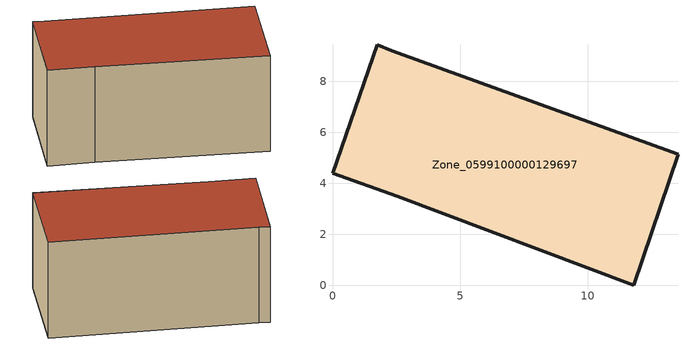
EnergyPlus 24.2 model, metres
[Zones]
Zone_0599100000129697
 floor ground (C_G): 2.54,3.49 0,4.4 1.76,9.44 2.33,9.2 13.54,5.14 11.8,0 z0
 wall outside (C_F): 0,4.4 2.54,3.49 11.8,0 13.54,5.14 2.33,9.2 1.76,9.44 0,4.4 z0:6.26
 roof outside (C_R): 13.54,5.14 2.33,9.2 1.76,9.44 0,4.4 2.54,3.49 11.8,0 z6.26
[BUILDING]
Pand.0599100000129697: North Axis=0; Terrain=City; Loads Convergence Tolerance Value=0.04; Temperature Convergence Tolerance Value=0.4; Solar Distribution=FullExterior; Maximum Number of Warmup Days=25; Minimum Number of Warmup Days=1
[Site:Location]
Rotterdam.The.Hague.AP_ZH_NLD Design_Conditions: Latitude=51.96; Longitude=4.45; Time Zone=1; Elevation=-4.5
[SITE:GROUNDTEMPERATURE:BUILDINGSURFACE]
18, 18, 18, 18, 18, 18, 18, 18, 18, 18, 18, 18
[MATERIAL] Thermal Absorptance=0.9; Solar Absorptance=0.7; Visible Absorptance=0.7
Name | Roughness | Thickness | Conductivity | Density | Specific Heat
G.TI.1946 | MediumSmooth | 0.15 | 1 | 540 | 1210
F.TI.1946 | Rough | 0.3 | 0.857143 | 1920 | 840
R.TI.1946 | MediumRough | 0.2 | 0.1 | 1500 | 1000
[CONSTRUCTION]
C_G: G.TI.1946
C_F: F.TI.1946
C_R: R.TI.1946
[ZONE]
Zone_0599100000129697: Type=1; Multiplier=1; Ceiling Height=Autocalculate; Volume=Autocalculate; Floor Area=autocalculate; Part of Total Floor Area=Yes
[ZONEINFILTRATION:DESIGNFLOWRATE]
Infil_Zone_0599100000129697: Zone or ZoneList or Space or SpaceList=Zone_0599100000129697; Schedule=AlwaysOn; Design Flow Rate Calculation Method=Flow/Area; Flow Rate per Floor Area=0.003; Constant Term Coefficient=1; Temperature Term Coefficient=0; Velocity Term Coefficient=0; Velocity Squared Term Coefficient=0
[HVACTEMPLATE:ZONE:IDEALLOADSAIRSYSTEM]
Zone_0599100000129697: Maximum Heating Supply Air Temperature=50; Minimum Cooling Supply Air Temperature=13; Maximum Heating Supply Air Humidity Ratio=0.0156; Minimum Cooling Supply Air Humidity Ratio=0.0077; Heating Limit=NoLimit; Cooling Limit=NoLimit; Dehumidification Control Type=ConstantSensibleHeatRatio; Cooling Sensible Heat Ratio=0.7; Dehumidification Setpoint=60; Humidification Control Type=None; Humidification Setpoint=30; Outdoor Air Method=None; Outdoor Air Flow Rate per Person=0.00944; Outdoor Air Flow Rate per Zone Floor Area=0; Outdoor Air Flow Rate per Zone=0; Demand Controlled Ventilation Type=None; Outdoor Air Economizer Type=NoEconomizer; Heat Recovery Type=None; Sensible Heat Recovery Effectiveness=0.7; Latent Heat Recovery Effectiveness=0.65
[ZONECONTROL:THERMOSTAT]
ThermostatControl_Zone_0599100000129697: Zone or ZoneList=Zone_0599100000129697; Control Type Schedule=DualSetpointControlType; Control 1=Thermostat_Zone_0599100000129697; Temperature Difference Between Cutout And Setpoint=0
[THERMOSTATSETPOINT:DUALSETPOINT]
Thermostat_Zone_0599100000129697: Heating Setpoint Temperature Schedule=HeatingSetpoint_Zone_0599100000129697; Cooling Setpoint Temperature Schedule=CoolingSetpoint_Zone_0599100000129697
[SCHEDULE:COMPACT]
HeatingSetpoint_Zone_0599100000129697: Through: 12/31, For: AllDays, Until: 24:00, 21
CoolingSetpoint_Zone_0599100000129697: Through: 12/31, For: AllDays, Until: 24:00, 24
DualSetpointControlType: Through: 12/31, For: AllDays, Until: 24:00, 4
AlwaysOn: Through: 12/31, For: AllDays, Until: 24:00, 1
